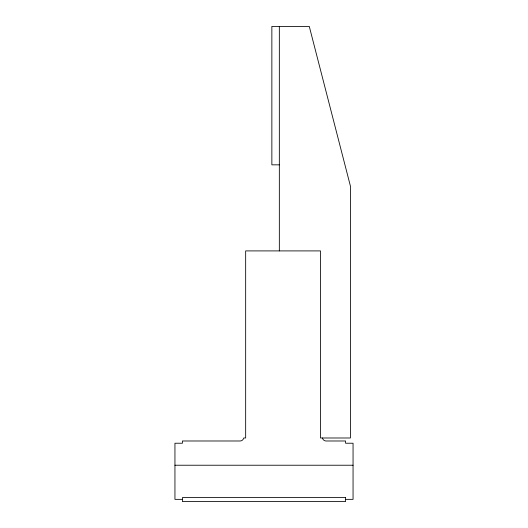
<?xml version="1.0" encoding="UTF-8"?>
<svg xmlns="http://www.w3.org/2000/svg" width="528" height="528" viewBox="0 0 528 528"><rect width="100%" height="100%" fill="white"/><g stroke="black" fill="none" stroke-linecap="round" stroke-linejoin="round"><path stroke-width="0.79" d="M279.338 164.842L271.861 164.842L271.861 26.4L309.276 26.4L350.434 186.153L350.434 437.989L320.503 437.989L320.503 250.906L245.665 250.906L245.665 437.989L243.718 437.989A3.742 3.742 0 0 1 240.055 440.986L182.431 440.986L182.431 443.23L174.946 443.23L174.946 499.356L182.431 499.356M174.946 465.227L353.054 465.227M345.569 499.356L353.054 499.356L353.054 443.23L345.569 443.23L345.569 440.986L326.113 440.986A3.742 3.742 0 0 1 322.45 437.989M279.338 26.4L279.338 250.906M345.569 497.594L182.431 497.594L182.431 501.6L345.569 501.6L345.569 497.594"/></g></svg>
